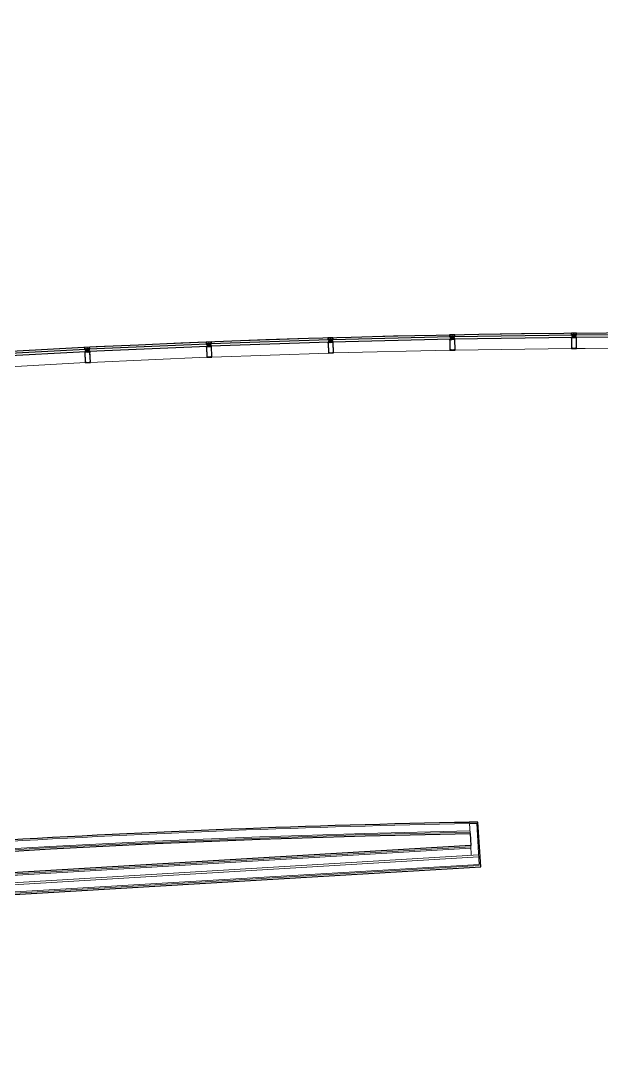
# Model space of a CAD drawing. Header units: millimetres. Extents: x -15988 to 119026, y 0 to 105082.
# Drawn here: x 40884 to 48154, y 39397 to 52541 of the extents above; entities that cross this region are included whole.
import ezdxf

# ---------------------------------------------------------------- set-up
doc = ezdxf.new("R2010")
doc.units = ezdxf.units.MM
doc.header["$LTSCALE"] = 25
doc.header["$MEASUREMENT"] = 0
doc.layers.add('PLANON_CONSTRUCTION', color=8, linetype='CONTINUOUS', lineweight=18)
doc.layers.add('PLANON_FLOOR_POLYLINE', color=5, linetype='CONTINUOUS')

msp = doc.modelspace()

# ---------------------------------------------------------------- linework, layer by layer
at = {"layer": 'PLANON_CONSTRUCTION'}
for p, q in [((47770, 48633), (46311, 48612)), ((47770, 48633), (47771, 48608)), ((47771, 48633), (47834, 48634)), ((47771, 48622), (47771, 48633)), ((47833, 48632), (47772, 48632)), ((47833, 48623), (47833, 48632)), ((47941, 48634), (47834, 48633)), ((47834, 48634), (47834, 48622)), ((47834, 48608), (47834, 48633)), ((49264, 48639), (47941, 48634)), ((43202, 48522), (41743, 48457)), ((43199, 48496), (43201, 48510)), ((43201, 48510), (43202, 48510)), ((43202, 48522), (43265, 48524)), ((43202, 48510), (43202, 48522)), ((43202, 48522), (43203, 48496)), ((43202, 48510), (43202, 48507)), ((43203, 48503), (43202, 48508)), ((43264, 48523), (43203, 48520)), ((43203, 48520), (43204, 48511)), ((43203, 48509), (43204, 48509)), ((43205, 48503), (43203, 48503)), ((43204, 48511), (43207, 48516)), ((43204, 48511), (43204, 48511)), ((43204, 48509), (43204, 48509)), ((43205, 48505), (43205, 48505)), ((43208, 48507), (43206, 48507)), ((43209, 48515), (43207, 48512)), ((43207, 48512), (43207, 48509)), ((43207, 48509), (43210, 48509)), ((43209, 48505), (43209, 48506)), ((43229, 48504), (43209, 48503)), ((43212, 48508), (43212, 48506)), ((43212, 48506), (43226, 48506)), ((43215, 48503), (43215, 48497)), ((43226, 48506), (43227, 48507)), ((43226, 48504), (43227, 48497)), ((43226, 48504), (43228, 48504)), ((43227, 48507), (43234, 48507)), ((43228, 48508), (43241, 48508)), ((43228, 48507), (43228, 48508)), ((43228, 48507), (43241, 48507)), ((43229, 48512), (43239, 48512)), ((43229, 48512), (43229, 48512)), ((43229, 48512), (43229, 48508)), ((43229, 48503), (43229, 48504)), ((43229, 48504), (43229, 48503)), ((43239, 48504), (43229, 48504)), ((43230, 48512), (43238, 48513)), ((43231, 48512), (43232, 48508)), ((43231, 48507), (43232, 48490)), ((43231, 48504), (43231, 48507)), ((43234, 48519), (43235, 48476)), ((43234, 48507), (43235, 48507)), ((43234, 48507), (43234, 48507)), ((43235, 48507), (43242, 48507)), ((43237, 48512), (43237, 48508)), ((43238, 48490), (43237, 48507)), ((43238, 48504), (43238, 48507)), ((43239, 48512), (43239, 48512)), ((43239, 48512), (43239, 48508)), ((43240, 48504), (43239, 48504)), ((43260, 48505), (43240, 48504)), ((43240, 48504), (43240, 48504)), ((43241, 48508), (43241, 48507)), ((43241, 48504), (43242, 48504)), ((43242, 48507), (43256, 48507)), ((43242, 48507), (43242, 48507)), ((43243, 48498), (43242, 48504)), ((43254, 48505), (43254, 48498)), ((43256, 48507), (43256, 48509)), ((43258, 48511), (43261, 48511)), ((43261, 48514), (43259, 48517)), ((43259, 48507), (43259, 48507)), ((43262, 48509), (43260, 48509)), ((43261, 48518), (43264, 48514)), ((43261, 48511), (43261, 48514)), ((43266, 48505), (43263, 48505)), ((43264, 48513), (43264, 48523)), ((43264, 48513), (43264, 48513)), ((43264, 48511), (43265, 48511)), ((43264, 48511), (43264, 48511)), ((43264, 48507), (43264, 48508)), ((43265, 48524), (43266, 48513)), ((44725, 48574), (43266, 48524)), ((43266, 48499), (43266, 48524)), ((43266, 48513), (43266, 48510)), ((43267, 48513), (43266, 48513)), ((43266, 48510), (43266, 48506)), ((43270, 48499), (43267, 48513)), ((44722, 48549), (44724, 48562)), ((44723, 48523), (44725, 48510)), ((44724, 48562), (44725, 48563)), ((44725, 48574), (44788, 48576)), ((44725, 48563), (44725, 48574)), ((44725, 48574), (44726, 48549)), ((44725, 48563), (44725, 48560)), ((44725, 48556), (44725, 48560)), ((44725, 48510), (44727, 48510)), ((44787, 48574), (44726, 48573)), ((44726, 48573), (44727, 48563)), ((44726, 48561), (44727, 48561)), ((44728, 48555), (44726, 48555)), ((44727, 48564), (44730, 48568)), ((44727, 48563), (44727, 48563)), ((44727, 48561), (44727, 48561)), ((44731, 48384), (44727, 48517)), ((44727, 48517), (44729, 48517)), ((44727, 48510), (44727, 48513)), ((44728, 48558), (44728, 48557)), ((44731, 48559), (44729, 48559)), ((44729, 48515), (44729, 48515)), ((44729, 48510), (44733, 48386)), ((44732, 48567), (44730, 48565)), ((44730, 48565), (44730, 48561)), ((44730, 48561), (44733, 48561)), ((44730, 48513), (44732, 48513)), ((44735, 48511), (44730, 48511)), ((44732, 48558), (44732, 48558)), ((44752, 48556), (44732, 48555)), ((44733, 48517), (44742, 48518)), ((44734, 48515), (44734, 48515)), ((44735, 48560), (44735, 48558)), ((44735, 48558), (44749, 48558)), ((44750, 48515), (44736, 48514)), ((44736, 48514), (44736, 48511)), ((44738, 48556), (44738, 48549)), ((44739, 48517), (44739, 48524)), ((44742, 48517), (44743, 48518)), ((44742, 48518), (44742, 48517)), ((44743, 48518), (44752, 48518)), ((44749, 48558), (44750, 48559)), ((44749, 48556), (44749, 48549)), ((44749, 48556), (44751, 48556)), ((44749, 48549), (44750, 48550)), ((44749, 48549), (44751, 48550)), ((44750, 48520), (44749, 48549)), ((44750, 48559), (44757, 48559)), ((44750, 48550), (44751, 48550)), ((44751, 48512), (44750, 48515)), ((44751, 48560), (44763, 48560)), ((44751, 48559), (44751, 48560)), ((44751, 48559), (44763, 48559)), ((44751, 48550), (44753, 48550)), ((44751, 48550), (44751, 48550)), ((44752, 48520), (44751, 48520)), ((44752, 48511), (44751, 48511)), ((44752, 48564), (44762, 48564)), ((44752, 48564), (44752, 48564)), ((44752, 48564), (44752, 48560)), ((44752, 48556), (44752, 48556)), ((44752, 48556), (44752, 48556)), ((44762, 48556), (44752, 48556)), ((44753, 48522), (44752, 48534)), ((44752, 48518), (44752, 48519)), ((44753, 48565), (44761, 48565)), ((44753, 48550), (44754, 48550)), ((44753, 48550), (44753, 48550)), ((44764, 48516), (44753, 48515)), ((44753, 48515), (44753, 48512)), ((44754, 48564), (44755, 48560)), ((44754, 48559), (44754, 48542)), ((44754, 48556), (44754, 48559)), ((44754, 48550), (44755, 48550)), ((44754, 48542), (44758, 48534)), ((44754, 48534), (44754, 48533)), ((44754, 48518), (44754, 48520)), ((44762, 48518), (44754, 48518)), ((44755, 48550), (44755, 48539)), ((44755, 48539), (44757, 48533)), ((44757, 48572), (44758, 48529)), ((44757, 48559), (44758, 48559)), ((44757, 48559), (44757, 48559)), ((44758, 48559), (44765, 48559)), ((44758, 48534), (44761, 48542)), ((44759, 48533), (44760, 48539)), ((44760, 48564), (44760, 48560)), ((44761, 48542), (44760, 48559)), ((44760, 48550), (44761, 48550)), ((44760, 48539), (44760, 48550)), ((44761, 48556), (44761, 48559)), ((44761, 48550), (44762, 48550)), ((44761, 48550), (44761, 48550)), ((44761, 48533), (44762, 48534)), ((44762, 48564), (44762, 48565)), ((44762, 48564), (44762, 48560)), ((44763, 48556), (44762, 48556)), ((44762, 48550), (44764, 48550)), ((44762, 48520), (44762, 48518)), ((44763, 48560), (44763, 48559)), ((44782, 48557), (44763, 48556)), ((44763, 48556), (44763, 48556)), ((44763, 48534), (44764, 48522)), ((44764, 48556), (44765, 48556)), ((44764, 48550), (44765, 48550)), ((44764, 48550), (44764, 48550)), ((44764, 48550), (44764, 48550)), ((44764, 48550), (44765, 48550)), ((44764, 48512), (44764, 48516)), ((44765, 48559), (44779, 48559)), ((44765, 48559), (44765, 48559)), ((44765, 48550), (44765, 48556)), ((44765, 48550), (44766, 48520)), ((44765, 48520), (44765, 48518)), ((44766, 48520), (44765, 48520)), ((44765, 48518), (44774, 48518)), ((44766, 48512), (44765, 48512)), ((44766, 48515), (44766, 48512)), ((44781, 48515), (44766, 48515)), ((44774, 48518), (44775, 48518)), ((44774, 48518), (44774, 48518)), ((44775, 48518), (44784, 48519)), ((44777, 48557), (44777, 48550)), ((44778, 48519), (44778, 48525)), ((44779, 48559), (44779, 48561)), ((44781, 48563), (44784, 48563)), ((44781, 48513), (44781, 48515)), ((44784, 48566), (44782, 48569)), ((44782, 48559), (44782, 48559)), ((44787, 48512), (44782, 48512)), ((44785, 48561), (44783, 48561)), ((44783, 48516), (44783, 48516)), ((44784, 48570), (44787, 48565)), ((44784, 48563), (44784, 48566)), ((44785, 48515), (44787, 48515)), ((44788, 48557), (44786, 48557)), ((44787, 48565), (44787, 48574)), ((44787, 48565), (44787, 48565)), ((44787, 48563), (44788, 48563)), ((44787, 48563), (44787, 48563)), ((44787, 48559), (44787, 48559)), ((44788, 48576), (44789, 48565)), ((44788, 48519), (44790, 48519)), ((44788, 48516), (44788, 48517)), ((44791, 48388), (44788, 48512)), ((46247, 48611), (44789, 48576)), ((44789, 48550), (44789, 48576)), ((44789, 48564), (44789, 48561)), ((44790, 48564), (44789, 48564)), ((44789, 48562), (44789, 48558)), ((44793, 48551), (44790, 48564)), ((44790, 48518), (44794, 48386)), ((44790, 48512), (44790, 48514)), ((44792, 48512), (44790, 48512)), ((44793, 48525), (44792, 48512)), ((46245, 48586), (46246, 48600)), ((46245, 48560), (46247, 48547)), ((46246, 48600), (46248, 48600)), ((46247, 48611), (46248, 48586)), ((46247, 48547), (46249, 48547)), ((46248, 48611), (46311, 48612)), ((46248, 48600), (46248, 48611)), ((46248, 48600), (46248, 48597)), ((46248, 48593), (46248, 48597)), ((46310, 48611), (46249, 48610)), ((46249, 48610), (46249, 48601)), ((46249, 48601), (46250, 48601)), ((46250, 48599), (46249, 48599)), ((46249, 48598), (46250, 48598)), ((46251, 48592), (46249, 48592)), ((46251, 48421), (46249, 48554)), ((46249, 48554), (46251, 48554)), ((46249, 48547), (46249, 48550)), ((46250, 48601), (46253, 48605)), ((46250, 48595), (46250, 48595)), ((46254, 48596), (46251, 48596)), ((46251, 48552), (46251, 48552)), ((46251, 48547), (46254, 48423)), ((46252, 48550), (46255, 48550)), ((46257, 48548), (46252, 48548)), ((46254, 48604), (46253, 48602)), ((46253, 48602), (46253, 48598)), ((46253, 48598), (46256, 48598)), ((46255, 48595), (46255, 48595)), ((46274, 48593), (46255, 48592)), ((46255, 48554), (46264, 48554)), ((46256, 48552), (46256, 48552)), ((46257, 48597), (46257, 48595)), ((46257, 48595), (46271, 48595)), ((46258, 48551), (46258, 48548)), ((46273, 48551), (46258, 48551)), ((46260, 48592), (46260, 48586)), ((46261, 48554), (46261, 48561)), ((46264, 48554), (46265, 48554)), ((46265, 48554), (46274, 48555)), ((46265, 48554), (46265, 48554)), ((46271, 48595), (46272, 48596)), ((46272, 48596), (46279, 48596)), ((46272, 48593), (46272, 48586)), ((46272, 48593), (46273, 48593)), ((46272, 48586), (46273, 48586)), ((46272, 48586), (46274, 48586)), ((46273, 48557), (46272, 48586)), ((46273, 48597), (46286, 48597)), ((46273, 48596), (46273, 48597)), ((46273, 48596), (46286, 48596)), ((46273, 48587), (46274, 48586)), ((46273, 48586), (46273, 48587)), ((46274, 48557), (46273, 48557)), ((46273, 48549), (46273, 48551)), ((46274, 48548), (46273, 48548)), ((46274, 48600), (46275, 48597)), ((46274, 48592), (46274, 48593)), ((46275, 48593), (46274, 48592)), ((46274, 48586), (46276, 48586)), ((46274, 48555), (46274, 48556)), ((46275, 48601), (46284, 48601)), ((46275, 48601), (46275, 48601)), ((46285, 48593), (46275, 48593)), ((46275, 48559), (46275, 48571)), ((46275, 48552), (46275, 48549)), ((46286, 48552), (46275, 48552)), ((46276, 48601), (46283, 48602)), ((46276, 48593), (46276, 48596)), ((46276, 48587), (46276, 48586)), ((46276, 48586), (46276, 48587)), ((46276, 48586), (46277, 48586)), ((46276, 48571), (46277, 48569)), ((46277, 48601), (46277, 48597)), ((46277, 48596), (46277, 48579)), ((46277, 48586), (46278, 48576)), ((46277, 48579), (46280, 48571)), ((46277, 48555), (46277, 48556)), ((46284, 48555), (46277, 48555)), ((46278, 48576), (46279, 48570)), ((46279, 48608), (46280, 48565)), ((46279, 48596), (46280, 48596)), ((46280, 48596), (46287, 48596)), ((46280, 48596), (46280, 48596)), ((46280, 48571), (46283, 48579)), ((46281, 48570), (46283, 48576)), ((46282, 48601), (46282, 48597)), ((46282, 48587), (46283, 48587)), ((46283, 48576), (46282, 48587)), ((46283, 48579), (46283, 48596)), ((46283, 48593), (46283, 48596)), ((46283, 48587), (46284, 48587)), ((46284, 48601), (46284, 48601)), ((46284, 48587), (46286, 48587)), ((46284, 48587), (46284, 48587)), ((46284, 48569), (46284, 48571)), ((46284, 48556), (46284, 48555)), ((46285, 48601), (46285, 48597)), ((46285, 48593), (46285, 48593)), ((46285, 48593), (46285, 48593)), ((46305, 48593), (46285, 48593)), ((46286, 48597), (46286, 48596)), ((46286, 48593), (46288, 48593)), ((46286, 48587), (46287, 48587)), ((46286, 48587), (46286, 48587)), ((46286, 48587), (46288, 48587)), ((46286, 48571), (46286, 48559)), ((46287, 48549), (46286, 48552)), ((46287, 48596), (46288, 48596)), ((46287, 48587), (46288, 48587)), ((46287, 48557), (46287, 48555)), ((46288, 48557), (46287, 48557)), ((46287, 48555), (46296, 48555)), ((46288, 48549), (46287, 48549)), ((46288, 48596), (46302, 48596)), ((46288, 48587), (46288, 48593)), ((46288, 48587), (46288, 48557)), ((46289, 48552), (46289, 48549)), ((46303, 48552), (46289, 48552)), ((46296, 48555), (46297, 48555)), ((46296, 48555), (46296, 48555)), ((46297, 48555), (46306, 48555)), ((46299, 48593), (46299, 48587)), ((46300, 48555), (46300, 48561)), ((46302, 48596), (46302, 48598)), ((46303, 48599), (46306, 48599)), ((46303, 48549), (46303, 48552)), ((46309, 48549), (46304, 48549)), ((46306, 48603), (46305, 48605)), ((46305, 48596), (46305, 48596)), ((46305, 48553), (46305, 48553)), ((46306, 48606), (46309, 48602)), ((46306, 48599), (46306, 48603)), ((46308, 48597), (46306, 48597)), ((46307, 48551), (46309, 48551)), ((46309, 48602), (46310, 48602)), ((46310, 48600), (46309, 48600)), ((46309, 48596), (46309, 48596)), ((46311, 48593), (46309, 48593)), ((46310, 48602), (46310, 48611)), ((46310, 48599), (46311, 48599)), ((46310, 48555), (46312, 48555)), ((46310, 48553), (46310, 48553)), ((46312, 48425), (46310, 48548)), ((46311, 48612), (46311, 48601)), ((46312, 48587), (46311, 48612)), ((46311, 48601), (46311, 48598)), ((46313, 48601), (46311, 48601)), ((46311, 48599), (46311, 48594)), ((46312, 48555), (46315, 48422)), ((46312, 48548), (46312, 48551)), ((46314, 48548), (46312, 48548)), ((46315, 48587), (46313, 48601)), ((46316, 48562), (46314, 48548)), ((47767, 48608), (47769, 48621)), ((47768, 48582), (47770, 48569)), ((47769, 48621), (47771, 48621)), ((47770, 48569), (47771, 48569)), ((47771, 48621), (47771, 48618)), ((47771, 48615), (47771, 48619)), ((47773, 48614), (47771, 48614)), ((47772, 48443), (47771, 48575)), ((47771, 48569), (47771, 48571)), ((47772, 48632), (47772, 48622)), ((47772, 48622), (47773, 48622)), ((47772, 48620), (47773, 48620)), ((47773, 48620), (47772, 48620)), ((47772, 48576), (47774, 48576)), ((47773, 48622), (47776, 48627)), ((47773, 48617), (47773, 48616)), ((47773, 48574), (47773, 48573)), ((47776, 48618), (47774, 48618)), ((47774, 48569), (47775, 48445)), ((47775, 48572), (47777, 48572)), ((47780, 48570), (47775, 48570)), ((47777, 48626), (47776, 48623)), ((47776, 48623), (47776, 48620)), ((47776, 48620), (47779, 48620)), ((47797, 48614), (47777, 48614)), ((47778, 48616), (47778, 48617)), ((47778, 48576), (47787, 48576)), ((47778, 48573), (47778, 48574)), ((47780, 48619), (47780, 48617)), ((47780, 48617), (47794, 48617)), ((47780, 48573), (47780, 48570)), ((47795, 48573), (47780, 48573)), ((47783, 48614), (47783, 48608)), ((47783, 48576), (47783, 48582)), ((47787, 48576), (47796, 48576)), ((47787, 48576), (47787, 48576)), ((47787, 48576), (47787, 48576)), ((47794, 48617), (47795, 48617)), ((47795, 48617), (47802, 48617)), ((47795, 48614), (47795, 48608)), ((47795, 48614), (47796, 48614)), ((47795, 48608), (47796, 48608)), ((47795, 48608), (47796, 48608)), ((47795, 48578), (47795, 48608)), ((47796, 48578), (47795, 48578)), ((47795, 48570), (47795, 48573)), ((47796, 48618), (47809, 48619)), ((47796, 48617), (47796, 48618)), ((47796, 48617), (47809, 48618)), ((47796, 48608), (47798, 48608)), ((47796, 48608), (47796, 48608)), ((47796, 48608), (47796, 48608)), ((47796, 48576), (47796, 48578)), ((47797, 48570), (47796, 48570)), ((47797, 48622), (47797, 48618)), ((47797, 48614), (47797, 48614)), ((47798, 48614), (47797, 48614)), ((47797, 48580), (47797, 48592)), ((47797, 48574), (47797, 48570)), ((47809, 48574), (47797, 48574)), ((47798, 48623), (47798, 48622)), ((47798, 48622), (47807, 48622)), ((47808, 48614), (47798, 48614)), ((47798, 48608), (47799, 48608)), ((47799, 48623), (47806, 48623)), ((47799, 48617), (47800, 48601)), ((47799, 48614), (47799, 48617)), ((47799, 48608), (47800, 48608)), ((47799, 48608), (47799, 48608)), ((47799, 48592), (47799, 48591)), ((47799, 48576), (47799, 48578)), ((47807, 48576), (47799, 48576)), ((47800, 48622), (47800, 48618)), ((47800, 48608), (47800, 48597)), ((47800, 48601), (47803, 48592)), ((47800, 48597), (47802, 48591)), ((47802, 48630), (47803, 48587)), ((47802, 48617), (47803, 48617)), ((47803, 48617), (47810, 48618)), ((47803, 48617), (47803, 48617)), ((47803, 48592), (47806, 48601)), ((47804, 48591), (47805, 48597)), ((47805, 48622), (47805, 48619)), ((47805, 48608), (47806, 48608)), ((47805, 48597), (47805, 48608)), ((47806, 48601), (47806, 48618)), ((47806, 48614), (47806, 48618)), ((47806, 48608), (47807, 48608)), ((47806, 48591), (47807, 48592)), ((47807, 48622), (47807, 48623)), ((47807, 48608), (47809, 48608)), ((47807, 48608), (47807, 48608)), ((47807, 48578), (47807, 48576)), ((47808, 48622), (47808, 48619)), ((47828, 48615), (47808, 48614)), ((47808, 48614), (47808, 48614)), ((47808, 48614), (47808, 48614)), ((47808, 48592), (47808, 48580)), ((47809, 48619), (47809, 48618)), ((47809, 48614), (47811, 48614)), ((47809, 48608), (47810, 48608)), ((47809, 48608), (47809, 48608)), ((47809, 48608), (47811, 48608)), ((47809, 48578), (47809, 48577)), ((47809, 48570), (47809, 48574)), ((47810, 48570), (47809, 48570)), ((47810, 48618), (47811, 48617)), ((47810, 48608), (47811, 48608)), ((47811, 48578), (47810, 48578)), ((47810, 48576), (47818, 48576)), ((47811, 48617), (47825, 48617)), ((47811, 48608), (47811, 48614)), ((47811, 48608), (47811, 48578)), ((47811, 48573), (47811, 48570)), ((47826, 48573), (47811, 48573)), ((47818, 48576), (47819, 48576)), ((47819, 48576), (47828, 48576)), ((47819, 48576), (47819, 48576)), ((47822, 48614), (47822, 48608)), ((47822, 48576), (47822, 48583)), ((47825, 48617), (47825, 48619)), ((47826, 48621), (47829, 48621)), ((47826, 48571), (47826, 48573)), ((47831, 48570), (47826, 48570)), ((47827, 48617), (47827, 48617)), ((47829, 48624), (47828, 48627)), ((47828, 48574), (47828, 48574)), ((47829, 48628), (47832, 48623)), ((47829, 48621), (47829, 48624)), ((47831, 48618), (47829, 48618)), ((47829, 48573), (47831, 48573)), ((47832, 48623), (47833, 48623)), ((47832, 48621), (47834, 48621)), ((47833, 48621), (47832, 48621)), ((47832, 48617), (47832, 48617)), ((47834, 48615), (47832, 48615)), ((47832, 48576), (47834, 48576)), ((47833, 48446), (47832, 48569)), ((47833, 48574), (47833, 48574)), ((47834, 48622), (47834, 48619)), ((47836, 48622), (47834, 48622)), ((47834, 48620), (47834, 48615)), ((47835, 48576), (47836, 48443)), ((47835, 48569), (47835, 48572)), ((47836, 48569), (47835, 48569)), ((47838, 48608), (47836, 48622)), ((47838, 48583), (47836, 48569)), ((41679, 48454), (40221, 48375)), ((41677, 48428), (41678, 48442)), ((41678, 48442), (41680, 48442)), ((41678, 48403), (41681, 48390)), ((41679, 48454), (41743, 48457)), ((41680, 48443), (41679, 48454)), ((41679, 48454), (41681, 48428)), ((41680, 48442), (41680, 48439)), ((41680, 48436), (41680, 48440)), ((41742, 48456), (41681, 48453)), ((41681, 48453), (41681, 48443)), ((41681, 48443), (41682, 48443)), ((41681, 48441), (41682, 48441)), ((41683, 48435), (41681, 48435)), ((41681, 48390), (41683, 48390)), ((41682, 48444), (41685, 48448)), ((41682, 48441), (41682, 48441)), ((41682, 48438), (41682, 48437)), ((41689, 48264), (41682, 48396)), ((41683, 48390), (41682, 48393)), ((41683, 48397), (41685, 48397)), ((41686, 48439), (41684, 48439)), ((41684, 48395), (41684, 48395)), ((41686, 48447), (41685, 48445)), ((41685, 48445), (41685, 48441)), ((41685, 48441), (41688, 48441)), ((41685, 48390), (41691, 48266)), ((41686, 48393), (41688, 48393)), ((41691, 48391), (41686, 48391)), ((41687, 48438), (41687, 48438)), ((41706, 48436), (41687, 48435)), ((41689, 48397), (41698, 48398)), ((41689, 48395), (41689, 48395)), ((41690, 48440), (41690, 48438)), ((41690, 48438), (41704, 48439)), ((41706, 48395), (41691, 48394)), ((41691, 48394), (41691, 48392)), ((41692, 48436), (41693, 48429)), ((41694, 48398), (41694, 48404)), ((41698, 48398), (41707, 48398)), ((41698, 48397), (41698, 48398)), ((41698, 48398), (41698, 48397)), ((41704, 48439), (41711, 48440)), ((41704, 48439), (41704, 48439)), ((41704, 48436), (41704, 48430)), ((41704, 48436), (41706, 48436)), ((41704, 48430), (41705, 48430)), ((41704, 48430), (41706, 48430)), ((41706, 48400), (41704, 48430)), ((41705, 48440), (41718, 48441)), ((41706, 48439), (41705, 48440)), ((41705, 48430), (41706, 48430)), ((41706, 48444), (41707, 48440)), ((41706, 48439), (41718, 48440)), ((41707, 48436), (41706, 48436)), ((41706, 48430), (41708, 48430)), ((41706, 48430), (41706, 48430)), ((41707, 48400), (41706, 48400)), ((41706, 48392), (41706, 48395)), ((41707, 48444), (41716, 48445)), ((41707, 48445), (41707, 48444)), ((41717, 48437), (41707, 48436)), ((41707, 48436), (41707, 48436)), ((41707, 48398), (41707, 48400)), ((41708, 48392), (41707, 48392)), ((41708, 48445), (41715, 48445)), ((41709, 48436), (41708, 48440)), ((41708, 48430), (41709, 48430)), ((41708, 48430), (41708, 48430)), ((41708, 48402), (41708, 48414)), ((41708, 48396), (41708, 48392)), ((41720, 48396), (41708, 48396)), ((41709, 48444), (41709, 48441)), ((41709, 48440), (41710, 48423)), ((41709, 48430), (41710, 48430)), ((41709, 48414), (41710, 48413)), ((41710, 48430), (41710, 48419)), ((41710, 48423), (41713, 48414)), ((41710, 48419), (41712, 48414)), ((41710, 48398), (41710, 48400)), ((41718, 48399), (41710, 48398)), ((41711, 48452), (41713, 48409)), ((41711, 48440), (41712, 48439)), ((41712, 48440), (41719, 48440)), ((41712, 48439), (41712, 48440)), ((41713, 48414), (41716, 48423)), ((41714, 48444), (41714, 48441)), ((41714, 48414), (41715, 48419)), ((41716, 48423), (41715, 48440)), ((41715, 48437), (41715, 48440)), ((41715, 48430), (41716, 48430)), ((41715, 48419), (41715, 48430)), ((41716, 48445), (41716, 48445)), ((41716, 48431), (41717, 48430)), ((41716, 48430), (41716, 48431)), ((41717, 48445), (41717, 48441)), ((41717, 48436), (41717, 48437)), ((41718, 48437), (41717, 48436)), ((41717, 48430), (41719, 48431)), ((41717, 48413), (41717, 48415)), ((41718, 48441), (41718, 48440)), ((41737, 48438), (41718, 48437)), ((41718, 48437), (41720, 48437)), ((41718, 48400), (41718, 48399)), ((41719, 48440), (41720, 48440)), ((41719, 48431), (41720, 48431)), ((41719, 48431), (41719, 48431)), ((41719, 48431), (41719, 48431)), ((41719, 48431), (41720, 48431)), ((41719, 48415), (41719, 48403)), ((41720, 48440), (41734, 48440)), ((41720, 48431), (41720, 48437)), ((41720, 48431), (41722, 48401)), ((41721, 48401), (41720, 48401)), ((41720, 48400), (41720, 48399)), ((41720, 48393), (41720, 48396)), ((41721, 48399), (41729, 48399)), ((41722, 48393), (41721, 48392)), ((41722, 48396), (41722, 48393)), ((41737, 48396), (41722, 48396)), ((41729, 48399), (41730, 48399)), ((41730, 48399), (41739, 48400)), ((41730, 48399), (41730, 48399)), ((41732, 48438), (41732, 48431)), ((41733, 48399), (41733, 48406)), ((41734, 48440), (41734, 48442)), ((41735, 48444), (41738, 48444)), ((41738, 48447), (41737, 48450)), ((41737, 48440), (41737, 48440)), ((41737, 48394), (41737, 48396)), ((41743, 48394), (41737, 48393)), ((41738, 48451), (41741, 48446)), ((41738, 48444), (41738, 48447)), ((41740, 48442), (41738, 48442)), ((41739, 48397), (41739, 48397)), ((41740, 48396), (41742, 48396)), ((41741, 48446), (41742, 48446)), ((41742, 48444), (41741, 48444)), ((41741, 48440), (41741, 48441)), ((41743, 48438), (41741, 48438)), ((41742, 48446), (41742, 48456)), ((41742, 48444), (41743, 48444)), ((41743, 48457), (41743, 48446)), ((41744, 48432), (41743, 48457)), ((41745, 48446), (41743, 48445)), ((41743, 48445), (41744, 48443)), ((41743, 48443), (41744, 48439)), ((41743, 48400), (41745, 48400)), ((41750, 48269), (41743, 48393)), ((41744, 48397), (41744, 48398)), ((41748, 48432), (41745, 48446)), ((41746, 48400), (41752, 48267)), ((41746, 48393), (41746, 48396)), ((41748, 48393), (41746, 48393)), ((41749, 48407), (41748, 48393)), ((43200, 48471), (43203, 48457)), ((43203, 48457), (43204, 48457)), ((43209, 48331), (43204, 48464)), ((43204, 48457), (43204, 48460)), ((43205, 48465), (43207, 48465)), ((43206, 48462), (43206, 48462)), ((43207, 48458), (43212, 48334)), ((43208, 48461), (43210, 48461)), ((43213, 48459), (43208, 48458)), ((43211, 48465), (43220, 48465)), ((43211, 48462), (43211, 48463)), ((43213, 48462), (43213, 48459)), ((43228, 48462), (43213, 48462)), ((43216, 48465), (43216, 48471)), ((43220, 48465), (43229, 48466)), ((43220, 48465), (43220, 48465)), ((43220, 48465), (43220, 48465)), ((43227, 48497), (43228, 48497)), ((43227, 48497), (43228, 48497)), ((43228, 48468), (43227, 48497)), ((43228, 48498), (43228, 48497)), ((43228, 48497), (43228, 48498)), ((43228, 48497), (43230, 48497)), ((43229, 48468), (43228, 48468)), ((43228, 48460), (43228, 48462)), ((43229, 48466), (43229, 48467)), ((43230, 48459), (43229, 48459)), ((43230, 48497), (43231, 48498)), ((43230, 48470), (43230, 48482)), ((43242, 48464), (43230, 48463)), ((43230, 48463), (43230, 48460)), ((43231, 48497), (43232, 48498)), ((43231, 48498), (43231, 48497)), ((43231, 48482), (43232, 48480)), ((43232, 48498), (43232, 48487)), ((43232, 48490), (43235, 48482)), ((43232, 48487), (43234, 48481)), ((43232, 48466), (43232, 48467)), ((43240, 48466), (43232, 48466)), ((43235, 48482), (43238, 48490)), ((43236, 48481), (43238, 48487)), ((43237, 48498), (43238, 48498)), ((43238, 48487), (43237, 48498)), ((43238, 48498), (43239, 48498)), ((43239, 48498), (43241, 48498)), ((43239, 48498), (43239, 48498)), ((43239, 48481), (43239, 48482)), ((43240, 48468), (43240, 48466)), ((43241, 48498), (43242, 48498)), ((43241, 48498), (43241, 48498)), ((43241, 48498), (43243, 48498)), ((43241, 48482), (43241, 48470)), ((43242, 48498), (43243, 48498)), ((43242, 48468), (43242, 48466)), ((43243, 48468), (43242, 48468)), ((43242, 48460), (43242, 48464)), ((43244, 48460), (43242, 48460)), ((43243, 48498), (43244, 48468)), ((43242, 48466), (43251, 48467)), ((43259, 48464), (43244, 48463)), ((43244, 48463), (43244, 48460)), ((43251, 48467), (43252, 48466)), ((43252, 48467), (43261, 48467)), ((43252, 48466), (43252, 48467)), ((43255, 48467), (43255, 48473)), ((43259, 48461), (43259, 48464)), ((43265, 48461), (43259, 48460)), ((43261, 48465), (43261, 48464)), ((43262, 48463), (43264, 48463)), ((43265, 48467), (43267, 48467)), ((43265, 48465), (43265, 48465)), ((43270, 48336), (43265, 48460)), ((43268, 48467), (43273, 48334)), ((43268, 48460), (43268, 48463)), ((43269, 48460), (43268, 48460)), ((43271, 48474), (43269, 48460)), ((43272, 48334), (44731, 48384)), ((44794, 48386), (44731, 48384)), ((44733, 48386), (44737, 48387)), ((44738, 48390), (44744, 48390)), ((44739, 48388), (44738, 48390)), ((44744, 48390), (44744, 48388)), ((44746, 48387), (44778, 48388)), ((44780, 48391), (44786, 48391)), ((44780, 48389), (44780, 48391)), ((44786, 48391), (44786, 48389)), ((44787, 48388), (44791, 48388)), ((44793, 48385), (46252, 48421)), ((46315, 48422), (46251, 48421)), ((46254, 48423), (46258, 48423)), ((46259, 48427), (46265, 48427)), ((46259, 48425), (46259, 48427)), ((46265, 48427), (46265, 48425)), ((46267, 48424), (46299, 48424)), ((46301, 48427), (46307, 48427)), ((46301, 48426), (46301, 48427)), ((46307, 48427), (46307, 48426)), ((46308, 48424), (46312, 48425)), ((46314, 48422), (47773, 48442)), ((47836, 48443), (47772, 48443)), ((47775, 48445), (47779, 48445)), ((47780, 48448), (47786, 48448)), ((47780, 48447), (47780, 48448)), ((47786, 48448), (47786, 48447)), ((47788, 48445), (47820, 48446)), ((47822, 48449), (47828, 48449)), ((47822, 48447), (47822, 48449)), ((47828, 48449), (47828, 48447)), ((47829, 48446), (47833, 48446)), ((47835, 48443), (47942, 48443)), ((47942, 48443), (49265, 48449)), ((40232, 48184), (41690, 48264)), ((41752, 48267), (41689, 48264)), ((41691, 48266), (41695, 48267)), ((41697, 48270), (41703, 48270)), ((41697, 48268), (41697, 48270)), ((41703, 48270), (41703, 48269)), ((41704, 48267), (41736, 48269)), ((41738, 48272), (41744, 48272)), ((41738, 48270), (41738, 48272)), ((41744, 48272), (41744, 48271)), ((41745, 48269), (41750, 48269)), ((41751, 48267), (43210, 48331)), ((43273, 48334), (43209, 48331)), ((43212, 48334), (43216, 48334)), ((43217, 48337), (43223, 48338)), ((43217, 48336), (43217, 48337)), ((43223, 48338), (43223, 48336)), ((43225, 48335), (43257, 48336)), ((43258, 48339), (43264, 48339)), ((43259, 48337), (43258, 48339)), ((43264, 48339), (43265, 48338)), ((43266, 48336), (43270, 48336)), ((46541, 42495), (46495, 42494)), ((46503, 42370), (46495, 42494)), ((46588, 42496), (46541, 42495)), ((46588, 42496), (46618, 41984)), ((43871, 42329), (42557, 42275)), ((45186, 42372), (43871, 42329)), ((45187, 42356), (43872, 42313)), ((46501, 42402), (45186, 42372)), ((46502, 42386), (45187, 42356)), ((41243, 42208), (39930, 42130)), ((41244, 42193), (39931, 42114)), ((46513, 42204), (40698, 41858)), ((42557, 42275), (41243, 42208)), ((42558, 42259), (41244, 42193)), ((43872, 42313), (42558, 42259)), ((46519, 42096), (46512, 42220)), ((46514, 42188), (40699, 41842)), ((46611, 42102), (40707, 41750)), ((46612, 42076), (40709, 41725)), ((46618, 41984), (34620, 41270)), ((46619, 41969), (34621, 41254))]:
    msp.add_line(p, q, dxfattribs=at)
at = {"layer": 'PLANON_CONSTRUCTION', "lineweight": 25, "extrusion": (0, 0, -1)}
for p, q in [((47834, 48634), (47771, 48633)), ((47771, 48633), (47771, 48608)), ((47834, 48608), (47834, 48634)), ((43265, 48524), (43202, 48522)), ((43202, 48522), (43203, 48496)), ((43266, 48499), (43265, 48524)), ((44788, 48576), (44725, 48574)), ((44725, 48574), (44726, 48549)), ((44726, 48549), (44738, 48549)), ((44739, 48524), (44726, 48523)), ((44726, 48523), (44731, 48384)), ((44738, 48549), (44739, 48524)), ((44776, 48550), (44789, 48551)), ((44777, 48525), (44776, 48550)), ((44790, 48525), (44777, 48525)), ((44789, 48551), (44788, 48576)), ((44794, 48386), (44790, 48525)), ((46311, 48612), (46248, 48611)), ((46248, 48611), (46248, 48586)), ((46248, 48586), (46261, 48586)), ((46261, 48561), (46249, 48560)), ((46249, 48560), (46251, 48421)), ((46261, 48586), (46261, 48561)), ((46299, 48561), (46299, 48587)), ((46299, 48587), (46312, 48587)), ((46312, 48562), (46299, 48561)), ((46312, 48587), (46311, 48612)), ((46315, 48422), (46312, 48562)), ((47771, 48608), (47784, 48608)), ((47771, 48582), (47772, 48443)), ((47784, 48582), (47771, 48582)), ((47784, 48608), (47784, 48582)), ((47822, 48583), (47822, 48608)), ((47822, 48608), (47834, 48608)), ((47835, 48583), (47822, 48583)), ((47836, 48443), (47835, 48583)), ((41743, 48457), (41679, 48454)), ((41679, 48454), (41681, 48429)), ((41681, 48429), (41693, 48429)), ((41695, 48404), (41682, 48403)), ((41682, 48403), (41689, 48264)), ((41693, 48429), (41695, 48404)), ((41731, 48431), (41744, 48432)), ((41733, 48406), (41731, 48431)), ((41745, 48406), (41733, 48406)), ((41744, 48432), (41743, 48457)), ((41752, 48267), (41745, 48406)), ((43203, 48496), (43216, 48497)), ((43217, 48472), (43204, 48471)), ((43204, 48471), (43209, 48331)), ((43216, 48497), (43217, 48472)), ((43254, 48498), (43266, 48499)), ((43255, 48473), (43254, 48498)), ((43267, 48473), (43255, 48473)), ((43273, 48334), (43267, 48473)), ((44731, 48384), (44794, 48386)), ((46251, 48421), (46315, 48422)), ((47772, 48443), (47836, 48443)), ((41689, 48264), (41752, 48267)), ((43209, 48331), (43273, 48334))]:
    msp.add_line(p, q, dxfattribs=at)
at = {"layer": 'PLANON_CONSTRUCTION', "lineweight": 25}
for p, q in [((44738, 48549), (43254, 48498)), ((43255, 48473), (44739, 48524)), ((44739, 48524), (44738, 48549)), ((46261, 48586), (44777, 48550)), ((44777, 48525), (46261, 48561)), ((44777, 48550), (44777, 48525)), ((46261, 48561), (46261, 48586)), ((47784, 48608), (46299, 48587)), ((46299, 48587), (46299, 48561)), ((46299, 48561), (47784, 48582)), ((47784, 48582), (47784, 48608)), ((49277, 48614), (47822, 48608)), ((47822, 48608), (47822, 48583)), ((47822, 48583), (49277, 48588)), ((41693, 48429), (40210, 48349)), ((40211, 48323), (41695, 48404)), ((41695, 48404), (41693, 48429)), ((43215, 48497), (41731, 48431)), ((41731, 48431), (41733, 48406)), ((41733, 48406), (43217, 48471)), ((43217, 48471), (43215, 48497)), ((43254, 48498), (43255, 48473))]:
    msp.add_line(p, q, dxfattribs=at)
at = {"layer": 'PLANON_CONSTRUCTION', "lineweight": 30}
for p, q in [((46540, 42511), (46494, 42510)), ((46587, 42512), (46540, 42511)), ((46595, 42512), (46587, 42512)), ((46602, 42512), (46595, 42512)), ((46636, 41954), (46602, 42512)), ((43877, 42298), (45190, 42340)), ((45190, 42340), (46503, 42370)), ((46503, 42370), (46512, 42220)), ((46512, 42220), (40697, 41874)), ((41252, 42177), (42564, 42243)), ((42564, 42243), (43877, 42298)), ((39941, 42099), (41252, 42177)), ((34622, 41239), (46636, 41954))]:
    msp.add_line(p, q, dxfattribs=at)
at = {"layer": 'PLANON_CONSTRUCTION'}
for centre, radius, start, end in [((43204, 48511), 1.52, 182.2476, 272.2476), ((43203, 48508), 0.762, 92.2476, 182.2476), ((43203, 48503), 0.508, 182.2476, 272.2476), ((43204, 48510), 1.27, 272.2476, 73.5847), ((43204, 48510), 1.02, 272.2476, 92.2476), ((43206, 48505), 1.27, 92.2476, 182.2476), ((43207, 48505), 2.29, 182.2476, 227.4373), ((43205, 48503), 0.381, 272.2476, 47.4373), ((43208, 48516), 1.02, 332.2476, 152.2476), ((43208, 48505), 1.27, 2.2476, 92.2476), ((43207, 48505), 2.29, 317.0579, 2.2476), ((43209, 48503), 0.381, 137.0579, 272.2476), ((43210, 48508), 1.52, 2.2476, 92.2476), ((43230, 48511), 1.38, 27.6633, 161.3208), ((43234, 48508), 4.19, 56.5349, 130.2316), ((43238, 48511), 1.38, 23.1892, 161.3208), ((43258, 48509), 1.52, 92.2476, 182.2476), ((43260, 48518), 1.02, 32.2476, 212.2476), ((43260, 48508), 1.27, 92.2476, 182.2476), ((43261, 48507), 2.29, 182.2476, 227.4373), ((43259, 48505), 0.381, 272.2476, 47.4373), ((43263, 48508), 1.27, 2.2476, 92.2476), ((43264, 48512), 1.27, 110.9105, 272.2476), ((43264, 48512), 1.02, 92.2476, 272.2476), ((43262, 48507), 2.29, 317.0579, 2.2476), ((43263, 48505), 0.381, 137.0579, 272.2476), ((43264, 48513), 1.52, 272.2476, 2.2476), ((43265, 48510), 0.762, 2.2476, 92.2476), ((43266, 48506), 0.508, 272.2476, 2.2476), ((44727, 48563), 1.52, 181.6713, 271.6713), ((44726, 48560), 0.762, 91.6713, 181.6713), ((44726, 48556), 0.508, 181.6713, 271.6713), ((44727, 48562), 1.27, 271.6713, 73.0084), ((44727, 48562), 1.02, 271.6713, 91.6713), ((44727, 48517), 0.508, 91.6713, 181.6713), ((44729, 48558), 1.27, 91.6713, 181.6713), ((44730, 48558), 2.29, 181.6713, 226.861), ((44728, 48556), 0.381, 271.6713, 46.861), ((44729, 48517), 0.381, 316.4816, 91.6713), ((44731, 48515), 2.29, 136.4816, 181.6713), ((44730, 48515), 1.27, 181.6713, 271.6713), ((44730, 48510), 0.762, 91.6713, 181.6713), ((44731, 48568), 1.02, 331.6713, 151.6713), ((44731, 48558), 1.27, 1.6713, 91.6713), ((44730, 48558), 2.29, 316.4816, 1.6713), ((44732, 48556), 0.381, 136.4816, 271.6713), ((44732, 48515), 1.27, 271.6713, 1.6713), ((44733, 48560), 1.52, 1.6713, 91.6713), ((44733, 48517), 0.381, 91.6713, 226.861), ((44731, 48515), 2.29, 1.6713, 46.861), ((44735, 48511), 0.508, 271.6713, 1.6713), ((44751, 48520), 0.254, 181.6713, 271.6713), ((44751, 48512), 0.508, 181.6713, 271.6713), ((44753, 48563), 1.38, 27.087, 160.7445), ((44753, 48534), 0.762, 16.6713, 181.6713), ((44752, 48519), 0.254, 1.6713, 91.6713), ((44752, 48518), 0.254, 271.6713, 1.6713), ((44752, 48512), 0.508, 271.6713, 1.6713), ((44752, 48519), 2.79, 1.6713, 64.6356), ((44757, 48561), 4.19, 55.9586, 129.6553), ((44758, 48534), 3.63, 196.6713, 346.6713), ((44758, 48534), 1.09, 196.6713, 346.6713), ((44761, 48563), 1.38, 22.6129, 160.7445), ((44763, 48534), 0.762, 1.6713, 166.6713), ((44765, 48520), 2.79, 118.707, 181.6713), ((44765, 48512), 0.508, 181.6713, 271.6713), ((44765, 48520), 0.254, 91.6713, 181.6713), ((44765, 48518), 0.254, 181.6713, 271.6713), ((44766, 48520), 0.254, 271.6713, 1.6713), ((44766, 48512), 0.508, 271.6713, 1.6713), ((44781, 48561), 1.52, 91.6713, 181.6713), ((44782, 48513), 0.508, 181.6713, 271.6713), ((44783, 48569), 1.02, 31.6713, 211.6713), ((44783, 48559), 1.27, 91.6713, 181.6713), ((44784, 48559), 2.29, 181.6713, 226.861), ((44782, 48557), 0.381, 271.6713, 46.861), ((44785, 48517), 2.29, 136.4816, 181.6713), ((44784, 48516), 1.27, 181.6713, 271.6713), ((44784, 48518), 0.381, 316.4816, 91.6713), ((44785, 48559), 1.27, 1.6713, 91.6713), ((44787, 48564), 1.27, 110.3342, 271.6713), ((44787, 48564), 1.02, 91.6713, 271.6713), ((44784, 48559), 2.29, 316.4816, 1.6713), ((44786, 48557), 0.381, 136.4816, 271.6713), ((44787, 48565), 1.52, 271.6713, 1.6713), ((44788, 48518), 0.381, 91.6713, 226.861), ((44786, 48517), 2.29, 1.6713, 46.861), ((44787, 48516), 1.27, 271.6713, 1.6713), ((44787, 48512), 0.762, 1.6713, 91.6713), ((44788, 48562), 0.762, 1.6713, 91.6713), ((44788, 48557), 0.508, 271.6713, 1.6713), ((44790, 48518), 0.508, 1.6713, 91.6713), ((46249, 48600), 1.52, 181.0953, 271.0953), ((46249, 48597), 0.762, 91.0953, 181.0953), ((46249, 48593), 0.508, 181.0953, 271.0953), ((46249, 48554), 0.508, 91.0953, 181.0953), ((46250, 48600), 1.27, 271.0953, 72.4324), ((46250, 48600), 1.02, 271.0953, 91.0953), ((46251, 48595), 1.27, 91.0953, 181.0953), ((46252, 48595), 2.29, 181.0953, 226.285), ((46251, 48593), 0.381, 271.0953, 46.285), ((46253, 48552), 2.29, 135.9056, 181.0953), ((46251, 48554), 0.381, 315.9056, 91.0953), ((46252, 48552), 1.27, 181.0953, 271.0953), ((46252, 48547), 0.762, 91.0953, 181.0953), ((46254, 48605), 1.02, 331.0953, 151.0953), ((46254, 48595), 1.27, 1.0953, 91.0953), ((46253, 48595), 2.29, 315.9056, 1.0953), ((46255, 48593), 0.381, 135.9056, 271.0953), ((46255, 48554), 0.381, 91.0953, 226.285), ((46253, 48552), 2.29, 1.0953, 46.285), ((46254, 48552), 1.27, 271.0953, 1.0953), ((46256, 48597), 1.52, 1.0953, 91.0953), ((46257, 48548), 0.508, 271.0953, 1.0953), ((46273, 48557), 0.254, 181.0953, 271.0953), ((46273, 48549), 0.508, 181.0953, 271.0953), ((46276, 48600), 1.38, 26.511, 160.1685), ((46274, 48556), 0.254, 1.0953, 91.0953), ((46274, 48555), 0.254, 271.0953, 1.0953), ((46274, 48549), 0.508, 271.0953, 1.0953), ((46276, 48571), 0.762, 16.0953, 181.0953), ((46274, 48556), 2.79, 1.0953, 64.0596), ((46280, 48597), 4.19, 55.3826, 129.0793), ((46280, 48570), 3.63, 196.0953, 346.0953), ((46280, 48570), 1.09, 196.0953, 346.0953), ((46283, 48600), 1.38, 22.0369, 160.1685), ((46285, 48571), 0.762, 1.0953, 166.0953), ((46287, 48557), 2.79, 118.131, 181.0953), ((46287, 48557), 0.254, 91.0953, 181.0953), ((46287, 48555), 0.254, 181.0953, 271.0953), ((46287, 48549), 0.508, 181.0953, 271.0953), ((46288, 48557), 0.254, 271.0953, 1.0953), ((46288, 48549), 0.508, 271.0953, 1.0953), ((46303, 48598), 1.52, 91.0953, 181.0953), ((46304, 48549), 0.508, 181.0953, 271.0953), ((46306, 48606), 1.02, 31.0953, 211.0953), ((46306, 48596), 1.27, 91.0953, 181.0953), ((46307, 48596), 2.29, 181.0953, 226.285), ((46305, 48594), 0.381, 271.0953, 46.285), ((46308, 48553), 2.29, 135.9056, 181.0953), ((46307, 48553), 1.27, 181.0953, 271.0953), ((46306, 48555), 0.381, 315.9056, 91.0953), ((46310, 48601), 1.27, 109.7582, 271.0953), ((46309, 48601), 1.02, 91.0953, 271.0953), ((46308, 48596), 1.27, 1.0953, 91.0953), ((46307, 48596), 2.29, 315.9056, 1.0953), ((46309, 48594), 0.381, 135.9056, 271.0953), ((46310, 48555), 0.381, 91.0953, 226.285), ((46308, 48553), 2.29, 1.0953, 46.285), ((46309, 48553), 1.27, 271.0953, 1.0953), ((46309, 48548), 0.762, 1.0953, 91.0953), ((46310, 48601), 1.52, 271.0953, 1.0953), ((46311, 48599), 0.762, 1.0953, 91.0953), ((46311, 48594), 0.508, 271.0953, 1.0953), ((46312, 48555), 0.508, 1.0953, 91.0953), ((47772, 48622), 1.52, 180.5193, 270.5193), ((47772, 48619), 0.762, 90.5193, 180.5193), ((47771, 48615), 0.508, 180.5193, 270.5193), ((47772, 48575), 0.508, 90.5193, 180.5193), ((47773, 48621), 1.27, 270.5193, 71.8564), ((47773, 48621), 1.02, 270.5193, 90.5193), ((47774, 48617), 1.27, 90.5193, 180.5193), ((47775, 48616), 2.29, 180.5193, 225.709), ((47773, 48614), 0.381, 270.5193, 45.709), ((47776, 48574), 2.29, 135.3296, 180.5193), ((47775, 48573), 1.27, 180.5193, 270.5193), ((47774, 48576), 0.381, 315.3296, 90.5193), ((47775, 48569), 0.762, 90.5193, 180.5193), ((47776, 48627), 1.02, 330.5193, 150.5193), ((47776, 48617), 1.27, 0.5193, 90.5193), ((47775, 48616), 2.29, 315.3296, 0.5193), ((47777, 48614), 0.381, 135.3296, 270.5193), ((47778, 48576), 0.381, 90.5193, 225.709), ((47776, 48574), 2.29, 0.5193, 45.709), ((47777, 48573), 1.27, 270.5193, 0.5193), ((47779, 48619), 1.52, 0.5193, 90.5193), ((47780, 48570), 0.508, 270.5193, 0.5193), ((47795, 48578), 0.254, 180.5193, 270.5193), ((47796, 48570), 0.508, 180.5193, 270.5193), ((47796, 48578), 0.254, 0.5193, 90.5193), ((47796, 48576), 0.254, 270.5193, 0.5193), ((47799, 48622), 1.38, 25.935, 159.5925), ((47798, 48592), 0.762, 15.5193, 180.5193), ((47796, 48578), 2.79, 0.5193, 63.4836), ((47797, 48570), 0.508, 270.5193, 0.5193), ((47803, 48592), 3.63, 195.5193, 345.5193), ((47803, 48619), 4.19, 54.8066, 128.5033), ((47803, 48592), 1.09, 195.5193, 345.5193), ((47806, 48622), 1.38, 21.4609, 159.5925), ((47807, 48592), 0.762, 0.5193, 165.5193), ((47810, 48578), 2.79, 117.555, 180.5193), ((47810, 48578), 0.254, 90.5193, 180.5193), ((47810, 48577), 0.254, 180.5193, 270.5193), ((47809, 48570), 0.508, 180.5193, 270.5193), ((47810, 48570), 0.508, 270.5193, 0.5193), ((47811, 48578), 0.254, 270.5193, 0.5193), ((47826, 48619), 1.52, 90.5193, 180.5193), ((47826, 48571), 0.508, 180.5193, 270.5193), ((47828, 48627), 1.02, 30.5193, 210.5193), ((47829, 48617), 1.27, 90.5193, 180.5193), ((47830, 48617), 2.29, 180.5193, 225.709), ((47828, 48615), 0.381, 270.5193, 45.709), ((47830, 48574), 2.29, 135.3296, 180.5193), ((47828, 48576), 0.381, 315.3296, 90.5193), ((47829, 48574), 1.27, 180.5193, 270.5193), ((47832, 48622), 1.27, 109.1822, 270.5193), ((47832, 48622), 1.02, 90.5193, 270.5193), ((47831, 48617), 1.27, 0.5193, 90.5193), ((47830, 48617), 2.29, 315.3296, 0.5193), ((47832, 48615), 0.381, 135.3296, 270.5193), ((47831, 48574), 1.27, 270.5193, 0.5193), ((47831, 48569), 0.762, 0.5193, 90.5193), ((47832, 48576), 0.381, 90.5193, 225.709), ((47830, 48574), 2.29, 0.5193, 45.709), ((47833, 48622), 1.52, 270.5193, 0.5193), ((47834, 48620), 0.762, 0.5193, 90.5193), ((47834, 48615), 0.508, 270.5193, 0.5193), ((47834, 48576), 0.508, 0.5193, 90.5193), ((41681, 48443), 1.52, 182.8239, 272.8239), ((41681, 48440), 0.762, 92.8239, 182.8239), ((41681, 48436), 0.508, 182.8239, 272.8239), ((41682, 48442), 1.27, 272.8239, 74.161), ((41682, 48442), 1.02, 272.8239, 92.8239), ((41684, 48438), 1.27, 92.8239, 182.8239), ((41685, 48437), 2.29, 182.8239, 228.0136), ((41683, 48396), 0.508, 92.8239, 182.8239), ((41683, 48436), 0.381, 272.8239, 48.0136), ((41687, 48395), 2.29, 137.6342, 182.8239), ((41686, 48395), 1.27, 182.8239, 272.8239), ((41685, 48448), 1.02, 332.8239, 152.8239), ((41685, 48397), 0.381, 317.6342, 92.8239), ((41686, 48390), 0.762, 92.8239, 182.8239), ((41686, 48438), 1.27, 2.8239, 92.8239), ((41687, 48436), 0.381, 137.6342, 272.8239), ((41685, 48437), 2.29, 317.6342, 2.8239), ((41688, 48440), 1.52, 2.8239, 92.8239), ((41689, 48397), 0.381, 92.8239, 228.0136), ((41688, 48395), 1.27, 272.8239, 2.8239), ((41687, 48395), 2.29, 2.8239, 48.0136), ((41691, 48392), 0.508, 272.8239, 2.8239), ((41708, 48444), 1.38, 28.2396, 161.8971), ((41706, 48400), 0.254, 182.8239, 272.8239), ((41707, 48392), 0.508, 182.8239, 272.8239), ((41707, 48400), 0.254, 2.8239, 92.8239), ((41707, 48398), 0.254, 272.8239, 2.8239), ((41708, 48414), 0.762, 17.8239, 182.8239), ((41707, 48400), 2.79, 2.8239, 65.7882), ((41708, 48392), 0.508, 272.8239, 2.8239), ((41712, 48441), 4.19, 57.1112, 130.8079), ((41713, 48414), 3.63, 197.8239, 347.8239), ((41713, 48414), 1.09, 197.8239, 347.8239), ((41716, 48444), 1.38, 23.7655, 161.8971), ((41718, 48415), 0.762, 2.8239, 167.8239), ((41720, 48401), 2.79, 119.8596, 182.8239), ((41720, 48401), 0.254, 92.8239, 182.8239), ((41721, 48399), 0.254, 182.8239, 272.8239), ((41721, 48393), 0.508, 182.8239, 272.8239), ((41721, 48401), 0.254, 272.8239, 2.8239), ((41722, 48393), 0.508, 272.8239, 2.8239), ((41736, 48442), 1.52, 92.8239, 182.8239), ((41737, 48450), 1.02, 32.8239, 212.8239), ((41738, 48440), 1.27, 92.8239, 182.8239), ((41739, 48440), 2.29, 182.8239, 228.0136), ((41737, 48438), 0.381, 272.8239, 48.0136), ((41737, 48394), 0.508, 182.8239, 272.8239), ((41739, 48399), 0.381, 317.6342, 92.8239), ((41741, 48398), 2.29, 137.6342, 182.8239), ((41740, 48397), 1.27, 182.8239, 272.8239), ((41742, 48445), 1.27, 111.4868, 272.8239), ((41741, 48445), 1.02, 92.8239, 272.8239), ((41740, 48440), 1.27, 2.8239, 92.8239), ((41739, 48440), 2.29, 317.6342, 2.8239), ((41741, 48438), 0.381, 137.6342, 272.8239), ((41742, 48446), 1.52, 272.8239, 2.8239), ((41742, 48397), 1.27, 272.8239, 2.8239), ((41743, 48443), 0.762, 2.8239, 92.8239), ((41743, 48439), 0.508, 272.8239, 2.8239), ((41743, 48400), 0.381, 92.8239, 228.0136), ((41741, 48398), 2.29, 2.8239, 48.0136), ((41743, 48393), 0.762, 2.8239, 92.8239), ((41745, 48400), 0.508, 2.8239, 92.8239), ((43205, 48464), 0.508, 92.2476, 182.2476), ((43209, 48463), 2.29, 137.0579, 182.2476), ((43208, 48462), 1.27, 182.2476, 272.2476), ((43207, 48464), 0.381, 317.0579, 92.2476), ((43208, 48458), 0.762, 92.2476, 182.2476), ((43211, 48465), 0.381, 92.2476, 227.4373), ((43209, 48463), 2.29, 2.2476, 47.4373), ((43210, 48462), 1.27, 272.2476, 2.2476), ((43213, 48459), 0.508, 272.2476, 2.2476), ((43228, 48468), 0.254, 182.2476, 272.2476), ((43229, 48460), 0.508, 182.2476, 272.2476), ((43229, 48467), 0.254, 2.2476, 92.2476), ((43229, 48466), 0.254, 272.2476, 2.2476), ((43231, 48482), 0.762, 17.2476, 182.2476), ((43229, 48467), 2.79, 2.2476, 65.2119), ((43230, 48460), 0.508, 272.2476, 2.2476), ((43235, 48481), 3.63, 197.2476, 347.2476), ((43235, 48481), 1.09, 197.2476, 347.2476), ((43240, 48482), 0.762, 2.2476, 167.2476), ((43242, 48468), 2.79, 119.2833, 182.2476), ((43242, 48468), 0.254, 92.2476, 182.2476), ((43242, 48466), 0.254, 182.2476, 272.2476), ((43242, 48460), 0.508, 182.2476, 272.2476), ((43243, 48468), 0.254, 272.2476, 2.2476), ((43243, 48460), 0.508, 272.2476, 2.2476), ((43259, 48461), 0.508, 182.2476, 272.2476), ((43261, 48467), 0.381, 317.0579, 92.2476), ((43263, 48465), 2.29, 137.0579, 182.2476), ((43262, 48464), 1.27, 182.2476, 272.2476), ((43264, 48464), 1.27, 272.2476, 2.2476), ((43265, 48467), 0.381, 92.2476, 227.4373), ((43263, 48465), 2.29, 2.2476, 47.4373), ((43265, 48460), 0.762, 2.2476, 92.2476), ((43267, 48467), 0.508, 2.2476, 92.2476), ((44737, 48388), 1.52, 271.6713, 1.6713), ((44746, 48388), 1.52, 181.6713, 271.6713), ((44778, 48389), 1.52, 271.6713, 1.6713), ((44787, 48389), 1.52, 181.6713, 271.6713), ((46258, 48425), 1.52, 271.0953, 1.0953), ((46267, 48425), 1.52, 181.0953, 271.0953), ((46299, 48426), 1.52, 271.0953, 1.0953), ((46308, 48426), 1.52, 181.0953, 271.0953), ((47779, 48447), 1.52, 270.5193, 0.5193), ((47788, 48447), 1.52, 180.5193, 270.5193), ((47820, 48447), 1.52, 270.5193, 0.5193), ((47829, 48447), 1.52, 180.5193, 270.5193), ((41695, 48268), 1.52, 272.8239, 2.8239), ((41704, 48269), 1.52, 182.8239, 272.8239), ((41736, 48270), 1.52, 272.8239, 2.8239), ((41745, 48271), 1.52, 182.8239, 272.8239), ((43216, 48336), 1.52, 272.2476, 2.2476), ((43225, 48336), 1.52, 182.2476, 272.2476), ((43257, 48337), 1.52, 272.2476, 2.2476), ((43266, 48338), 1.52, 182.2476, 272.2476), ((49216, -102649), 145168, 91.07391, 95.78259)]:
    msp.add_arc(centre, radius, start, end, dxfattribs=at)
at = {"layer": 'PLANON_CONSTRUCTION', "lineweight": 30}
msp.add_arc((49216, -102649), 145184, 91.07416, 95.78233, dxfattribs=at)
at = {"layer": 'PLANON_FLOOR_POLYLINE', "ltscale": 0.25}
msp.add_lwpolyline([(0, 0), (-15988, 33911, -0.112855), (49811, 48639), (49811, 48236), (72290, 48236), (72290, 105082), (111406, 105082), (111406, 58346), (96166, 58346), (96166, 42598), (119026, 42598), (119026, 3482), (49430, 3482), (49430, 11455, 0.075233), (20245, 7418, 0.047303)], format="xyb", close=True, dxfattribs=at)

doc.saveas('drawing.dxf')
